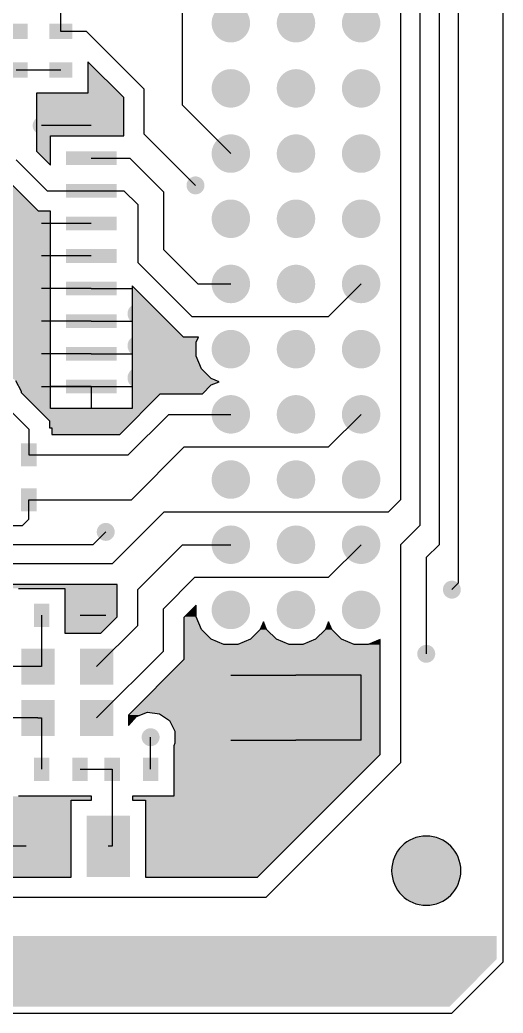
# Model space of a CAD drawing. Extents: x 295 to 953, y 10 to 290.
# Drawn here: x 837.4 to 868.5, y 85 to 148.9 of the extents above; entities that cross this region are included whole.
import ezdxf

# ---------------------------------------------------------------- set-up
doc = ezdxf.new("R2010")
doc.units = 0
doc.header["$LTSCALE"] = 5
doc.header["$MEASUREMENT"] = 0
doc.layers.get('0').update_dxf_attribs({"linetype": 'CONTINUOUS', "lineweight": 25})
doc.layers.add('16_COMP_GBR', color=1, linetype='CONTINUOUS')

msp = doc.modelspace()

# ---------------------------------------------------------------- hatches: boundary and pattern name
at = {"linetype": 'Continuous'}
h = msp.add_hatch(color=256, dxfattribs=at)
h.dxf.hatch_style = 1
edge = h.paths.add_edge_path()
edge.add_arc((863.528, 94.158), 2.227, 0, 180)
edge.add_arc((863.528, 94.158), 2.227, 180, 360)

# ---------------------------------------------------------------- linework, layer by layer
for points, const_width in [([(850.336, 148.641, 1), (851.573, 148.641, 1)], 1.238), ([(854.527, 148.641, 1), (855.764, 148.641, 1)], 1.238), ([(858.718, 148.641, 1), (859.955, 148.641, 1)], 1.238), ([(850.336, 144.45, 1), (851.573, 144.45, 1)], 1.238), ([(854.527, 144.45, 1), (855.764, 144.45, 1)], 1.238), ([(858.718, 144.45, 1), (859.955, 144.45, 1)], 1.238), ([(838.489, 142.057, 1), (839.066, 142.057, 1)], 0.577), ([(850.336, 140.259, 1), (851.573, 140.259, 1)], 1.238), ([(854.527, 140.259, 1), (855.764, 140.259, 1)], 1.238), ([(858.718, 140.259, 1), (859.955, 140.259, 1)], 1.238), ([(848.389, 138.213, 1), (848.966, 138.213, 1)], 0.577), ([(850.336, 136.068, 1), (851.573, 136.068, 1)], 1.238), ([(854.527, 136.068, 1), (855.764, 136.068, 1)], 1.238), ([(858.718, 136.068, 1), (859.955, 136.068, 1)], 1.238), ([(838.489, 135.771, 1), (839.066, 135.771, 1)], 0.577), ([(838.489, 133.675, 1), (839.066, 133.675, 1)], 0.577), ([(850.336, 131.877, 1), (851.573, 131.877, 1)], 1.238), ([(854.527, 131.877, 1), (855.764, 131.877, 1)], 1.238), ([(858.718, 131.877, 1), (859.955, 131.877, 1)], 1.238), ([(838.489, 131.58, 1), (839.066, 131.58, 1)], 0.577), ([(844.635, 129.963, 1), (845.295, 129.963, 1)], 0.66), ([(838.489, 129.484, 1), (839.066, 129.484, 1)], 0.577), ([(844.635, 127.9, 1), (845.295, 127.9, 1)], 0.66), ([(850.336, 127.686, 1), (851.573, 127.686, 1)], 1.238), ([(854.527, 127.686, 1), (855.764, 127.686, 1)], 1.238), ([(858.718, 127.686, 1), (859.955, 127.686, 1)], 1.238), ([(838.489, 127.389, 1), (839.066, 127.389, 1)], 0.577), ([(844.635, 125.838, 1), (845.295, 125.838, 1)], 0.66), ([(838.489, 125.293, 1), (839.066, 125.293, 1)], 0.577), ([(850.336, 123.495, 1), (851.573, 123.495, 1)], 1.238), ([(854.527, 123.495, 1), (855.764, 123.495, 1)], 1.238), ([(858.718, 123.495, 1), (859.955, 123.495, 1)], 1.238), ([(850.336, 119.304, 1), (851.573, 119.304, 1)], 1.238), ([(854.527, 119.304, 1), (855.764, 119.304, 1)], 1.238), ([(858.718, 119.304, 1), (859.955, 119.304, 1)], 1.238), ([(842.614, 115.938, 1), (843.191, 115.938, 1)], 0.577), ([(850.336, 115.113, 1), (851.573, 115.113, 1)], 1.238), ([(854.527, 115.113, 1), (855.764, 115.113, 1)], 1.238), ([(858.718, 115.113, 1), (859.955, 115.113, 1)], 1.238), ([(864.889, 112.225, 1), (865.466, 112.225, 1)], 0.577), ([(850.336, 110.922, 1), (851.573, 110.922, 1)], 1.238), ([(854.527, 110.922, 1), (855.764, 110.922, 1)], 1.238), ([(858.718, 110.922, 1), (859.955, 110.922, 1)], 1.238), ([(842.614, 110.575, 1), (843.191, 110.575, 1)], 0.577), ([(863.239, 108.1, 1), (863.816, 108.1, 1)], 0.577), ([(850.336, 106.731, 1), (851.573, 106.731, 1)], 1.238), ([(854.527, 106.731, 1), (855.764, 106.731, 1)], 1.238), ([(858.718, 106.731, 1), (859.955, 106.731, 1)], 1.238), ([(847.935, 106.863, 1), (848.595, 106.863, 1)], 0.66), ([(847.11, 104.8, 1), (847.77, 104.8, 1)], 0.66), ([(850.336, 102.54, 1), (851.573, 102.54, 1)], 1.238), ([(854.527, 102.54, 1), (855.764, 102.54, 1)], 1.238), ([(858.718, 102.54, 1), (859.955, 102.54, 1)], 1.238), ([(845.501, 102.738, 1), (846.079, 102.738, 1)], 0.577), ([(847.935, 102.325, 1), (848.595, 102.325, 1)], 0.66), ([(848.348, 99.85, 1), (849.008, 99.85, 1)], 0.66), ([(850.41, 99.85, 1), (851.07, 99.85, 1)], 0.66), ([(853.298, 99.85, 1), (853.958, 99.85, 1)], 0.66), ([(856.598, 99.85, 1), (857.258, 99.85, 1)], 0.66), ([(846.285, 97.788, 1), (846.945, 97.788, 1)], 0.66), ([(849.173, 97.788, 1), (849.833, 97.788, 1)], 0.66), ([(852.06, 97.788, 1), (852.72, 97.788, 1)], 0.66), ([(854.948, 97.788, 1), (855.608, 97.788, 1)], 0.66), ([(846.285, 94.9, 1), (846.945, 94.9, 1)], 0.66), ([(849.173, 94.9, 1), (849.833, 94.9, 1)], 0.66), ([(852.06, 94.9, 1), (852.72, 94.9, 1)], 0.66)]:
    msp.add_lwpolyline(points, format="xyb", close=True, dxfattribs=dict(const_width=const_width))
for points in [[(837.87, 148.608), (837.87, 147.618), (836.385, 148.608), (836.385, 147.618)], [(840.758, 148.608), (840.758, 147.618), (839.273, 148.608), (839.273, 147.618)], [(837.87, 146.133), (837.87, 145.143), (836.385, 146.133), (836.385, 145.143)], [(840.758, 146.133), (840.758, 145.143), (839.273, 146.133), (839.273, 145.143)], [(843.608, 142.497), (843.608, 141.617), (840.339, 142.497), (840.339, 141.617)], [(843.608, 140.401), (843.608, 139.522), (840.339, 140.401), (840.339, 139.522)], [(843.608, 138.306), (843.608, 137.426), (840.339, 138.306), (840.339, 137.426)], [(843.608, 136.21), (843.608, 135.331), (840.339, 136.21), (840.339, 135.331)], [(843.608, 134.115), (843.608, 133.235), (840.339, 134.115), (840.339, 133.235)], [(843.608, 132.019), (843.608, 131.14), (840.339, 132.019), (840.339, 131.14)], [(843.608, 129.924), (843.608, 129.044), (840.339, 129.924), (840.339, 129.044)], [(843.608, 127.828), (843.608, 126.949), (840.339, 127.828), (840.339, 126.949)], [(843.608, 125.733), (843.608, 124.853), (840.339, 125.733), (840.339, 124.853)], [(838.448, 121.63), (838.448, 120.145), (837.458, 121.63), (837.458, 120.145)], [(838.448, 118.743), (838.448, 117.258), (837.458, 118.743), (837.458, 117.258)], [(839.273, 111.318), (839.273, 109.833), (838.283, 111.318), (838.283, 109.833)], [(841.748, 111.318), (841.748, 109.833), (840.758, 111.318), (840.758, 109.833)], [(839.61, 108.428), (839.61, 106.122), (837.473, 108.428), (837.473, 106.122)], [(843.382, 108.428), (843.382, 106.122), (841.245, 108.428), (841.245, 106.122)], [(839.61, 105.128), (839.61, 102.822), (837.473, 105.128), (837.473, 102.822)], [(843.382, 105.128), (843.382, 102.822), (841.245, 105.128), (841.245, 102.822)], [(839.273, 101.418), (839.273, 99.933), (838.283, 101.418), (838.283, 99.933)], [(841.748, 101.418), (841.748, 99.933), (840.758, 101.418), (840.758, 99.933)], [(843.81, 101.418), (843.81, 99.933), (842.82, 101.418), (842.82, 99.933)], [(846.285, 101.418), (846.285, 99.933), (845.295, 101.418), (845.295, 99.933)], [(839.19, 97.705), (839.19, 93.745), (836.385, 97.705), (836.385, 93.745)], [(844.47, 97.705), (844.47, 93.745), (841.665, 97.705), (841.665, 93.745)]]:
    msp.add_solid(points)
at = {"layer": '16_COMP_GBR', "color": 7}
for p, q in [((868.478, 88.3), (868.478, 246.7)), ((865.59, 213.7), (865.59, 112.638)), ((864.353, 210.4), (864.353, 115.113)), ((863.115, 207.727), (863.115, 116.35)), ((861.878, 204.774), (861.878, 118)), ((847.853, 143.361), (847.853, 160.9)), ((840.015, 148.113), (840.015, 155.95)), ((841.665, 148.113), (840.015, 148.113)), ((841.665, 148.113), (845.378, 144.4)), ((837.128, 145.638), (840.015, 145.638)), ((841.748, 146.164), (841.748, 144.153)), ((844.058, 143.854), (841.748, 146.164)), ((845.378, 141.513), (845.378, 144.4)), ((838.448, 144.153), (838.448, 140.409)), ((841.748, 144.153), (838.448, 144.153)), ((844.058, 141.392), (844.058, 143.854)), ((850.955, 140.259), (847.853, 143.361)), ((841.974, 142.057), (838.778, 142.057)), ((839.348, 141.392), (844.058, 141.392)), ((839.348, 139.509), (839.348, 141.392)), ((848.678, 138.213), (845.378, 141.513)), ((839.124, 137.866), (837.128, 139.863)), ((838.448, 140.409), (839.348, 139.509)), ((841.974, 139.962), (844.454, 139.962)), ((846.615, 137.8), (844.454, 139.962)), ((838.578, 136.546), (835.808, 139.316)), ((839.124, 137.866), (841.974, 137.866)), ((841.974, 137.866), (844.074, 137.866)), ((844.965, 136.975), (844.074, 137.866)), ((846.615, 137.8), (846.615, 134.088)), ((844.965, 136.975), (844.965, 133.263)), ((839.348, 136.546), (838.578, 136.546)), ((839.348, 123.864), (839.348, 136.546)), ((841.974, 135.771), (838.778, 135.771)), ((841.974, 135.771), (839.348, 135.771)), ((841.974, 133.675), (838.778, 133.675)), ((841.974, 133.675), (839.348, 133.675)), ((848.826, 131.877), (846.615, 134.088)), ((848.447, 129.781), (844.965, 133.263)), ((841.974, 131.58), (838.778, 131.58)), ((841.974, 131.58), (839.348, 131.58)), ((841.974, 131.58), (844.597, 131.58)), ((844.597, 131.764), (844.597, 123.864)), ((847.9, 128.461), (844.597, 131.764)), ((848.826, 131.877), (850.955, 131.877)), ((859.337, 131.877), (857.241, 129.781)), ((848.447, 129.781), (857.241, 129.781)), ((841.974, 129.484), (838.778, 129.484)), ((841.974, 129.484), (839.348, 129.484)), ((841.974, 129.484), (844.597, 129.484)), ((848.864, 128.461), (847.9, 128.461)), ((848.727, 128.129), (848.864, 128.461)), ((848.727, 127.243), (848.727, 128.129)), ((841.974, 127.389), (838.778, 127.389)), ((841.974, 127.389), (839.348, 127.389)), ((841.974, 127.389), (844.597, 127.389)), ((849.065, 126.423), (848.727, 127.243)), ((849.692, 125.796), (849.065, 126.423)), ((850.192, 125.59), (849.692, 125.796)), ((837.099, 125.671), (837.458, 124.986)), ((838.778, 125.293), (841.974, 125.293)), ((841.974, 125.293), (839.348, 125.293)), ((841.974, 125.293), (841.974, 123.864)), ((841.974, 125.293), (844.597, 125.293)), ((849.125, 124.814), (849.692, 125.384)), ((849.692, 125.384), (850.192, 125.59)), ((835.89, 124.6), (837.953, 122.538)), ((837.458, 124.986), (837.458, 124.899)), ((837.458, 124.899), (839.273, 123.084)), ((843.8, 122.208), (846.407, 124.814)), ((846.407, 124.814), (849.125, 124.814)), ((844.597, 123.864), (839.348, 123.864)), ((846.953, 123.495), (844.346, 120.888)), ((846.953, 123.495), (850.955, 123.495)), ((859.337, 123.495), (857.241, 121.399)), ((839.273, 123.084), (839.273, 122.62)), ((839.273, 122.62), (839.438, 122.62)), ((839.438, 122.62), (839.438, 122.208)), ((837.953, 122.538), (837.953, 120.888)), ((839.438, 122.208), (843.8, 122.208)), ((847.952, 121.399), (844.553, 118)), ((847.952, 121.399), (857.241, 121.399)), ((837.953, 120.888), (844.346, 120.888)), ((837.953, 118), (844.553, 118)), ((837.953, 116.763), (837.953, 118)), ((861.086, 117.208), (861.878, 118)), ((843.315, 113.875), (846.648, 117.208)), ((861.086, 117.208), (846.648, 117.208)), ((820.38, 116.35), (837.54, 116.35)), ((837.953, 116.763), (837.54, 116.35)), ((861.878, 115.113), (863.115, 116.35)), ((842.903, 115.938), (842.078, 115.113)), ((842.078, 115.113), (797.94, 115.113)), ((847.853, 115.113), (844.965, 112.225)), ((847.853, 115.113), (850.955, 115.113)), ((859.337, 115.113), (857.241, 113.017)), ((861.878, 115.113), (861.878, 101.088)), ((863.528, 114.288), (864.353, 115.113)), ((843.315, 113.875), (822.443, 113.875)), ((863.528, 114.288), (863.528, 108.1)), ((843.645, 112.555), (822.989, 112.555)), ((843.645, 110.473), (843.645, 112.555)), ((848.645, 113.017), (846.615, 110.988)), ((848.645, 113.017), (857.241, 113.017)), ((865.178, 112.225), (865.59, 112.638)), ((837.293, 112.308), (840.263, 112.308)), ((840.263, 112.308), (840.263, 109.418)), ((844.965, 109.927), (844.965, 112.225)), ((848.727, 111.232), (847.935, 110.441)), ((848.727, 110.479), (848.727, 111.232)), ((838.778, 110.575), (838.778, 107.275)), ((841.253, 110.575), (842.903, 110.575)), ((842.589, 109.418), (843.645, 110.473)), ((846.615, 108.277), (846.615, 110.988)), ((849.065, 109.659), (848.727, 110.479)), ((842.314, 107.275), (844.965, 109.927)), ((847.935, 110.441), (847.935, 107.73)), ((853.05, 110.159), (852.844, 109.659)), ((853.256, 109.659), (853.05, 110.159)), ((857.241, 110.159), (857.035, 109.659)), ((857.447, 109.659), (857.241, 110.159)), ((840.263, 109.418), (842.589, 109.418)), ((849.692, 109.032), (849.065, 109.659)), ((852.844, 109.659), (852.217, 109.032)), ((853.883, 109.032), (853.256, 109.659)), ((857.035, 109.659), (856.408, 109.032)), ((858.074, 109.032), (857.447, 109.659)), ((850.512, 108.694), (849.692, 109.032)), ((851.398, 108.694), (850.512, 108.694)), ((852.217, 109.032), (851.398, 108.694)), ((854.703, 108.694), (853.883, 109.032)), ((855.589, 108.694), (854.703, 108.694)), ((856.408, 109.032), (855.589, 108.694)), ((858.894, 108.694), (858.074, 109.032)), ((859.78, 108.694), (858.894, 108.694)), ((860.558, 109.016), (859.78, 108.694)), ((860.558, 101.634), (860.558, 109.016)), ((842.314, 103.975), (846.615, 108.277)), ((847.935, 107.73), (844.373, 104.166)), ((838.542, 107.275), (836.055, 107.275)), ((838.778, 107.275), (838.542, 107.275)), ((850.955, 106.731), (855.146, 106.731)), ((859.337, 106.731), (855.146, 106.731)), ((859.337, 102.54), (859.337, 106.731)), ((844.373, 104.166), (844.373, 103.501)), ((844.873, 104.066), (845.595, 104.341)), ((845.595, 104.341), (846.363, 104.247)), ((846.363, 104.247), (846.999, 103.808)), ((838.542, 103.975), (836.055, 103.975)), ((838.542, 103.975), (838.778, 103.975)), ((838.778, 103.975), (838.778, 100.675)), ((844.373, 103.501), (844.873, 104.066)), ((846.999, 103.808), (847.358, 103.124)), ((847.358, 103.124), (847.358, 102.351)), ((845.79, 100.675), (845.79, 102.738)), ((847.358, 102.351), (847.275, 102.193)), ((847.275, 102.193), (847.275, 98.943)), ((850.955, 102.54), (855.146, 102.54)), ((859.337, 102.54), (855.146, 102.54)), ((852.669, 93.745), (860.558, 101.634)), ((853.215, 92.425), (861.878, 101.088)), ((841.253, 100.675), (843.315, 100.675)), ((843.315, 100.675), (843.315, 95.725)), ((841.995, 98.943), (837.293, 98.943)), ((840.675, 98.695), (841.995, 98.695)), ((840.675, 93.745), (840.675, 98.695)), ((841.995, 98.695), (841.995, 98.943)), ((844.635, 98.943), (844.635, 98.695)), ((847.275, 98.943), (844.635, 98.943)), ((844.635, 98.695), (845.46, 98.695)), ((845.46, 98.695), (845.46, 93.745)), ((837.788, 95.725), (835.065, 95.725)), ((843.315, 95.725), (843.068, 95.725)), ((826.536, 93.745), (840.675, 93.745)), ((845.46, 93.745), (852.669, 93.745)), ((853.215, 92.425), (825.99, 92.425)), ((865.178, 85), (868.478, 88.3)), ((505.478, 85), (865.178, 85))]:
    msp.add_line(p, q, dxfattribs=at)
for start, end in [(0, 180), (180, 0)]:
    msp.add_arc((863.528, 94.158), 2.227, start, end, dxfattribs=at)
for points in [[(841.748, 144.153), (841.748, 146.164), (843.759, 144.153), (841.748, 146.164)], [(838.448, 143.854), (838.448, 144.153), (844.058, 143.854), (843.759, 144.153)], [(838.448, 141.392), (838.448, 143.854), (844.058, 141.392), (844.058, 143.854)], [(838.448, 140.409), (838.448, 141.392), (839.348, 140.409), (839.348, 141.392)], [(838.448, 141.392), (838.448, 141.392), (839.348, 141.392), (844.058, 141.392)], [(839.348, 139.509), (838.448, 140.409), (839.348, 139.509), (839.348, 140.409)], [(829.132, 136.546), (829.132, 139.316), (838.578, 136.546), (835.808, 139.316)], [(829.132, 126.204), (829.132, 136.546), (839.348, 126.204), (839.348, 136.546)], [(829.132, 136.546), (829.132, 136.546), (839.348, 136.546), (838.578, 136.546)], [(844.597, 128.461), (844.597, 131.764), (847.9, 128.461), (844.597, 131.764)], [(844.597, 128.129), (844.597, 128.461), (848.727, 128.129), (848.864, 128.461)], [(844.597, 128.461), (844.597, 128.461), (848.864, 128.461), (847.9, 128.461)], [(844.597, 127.243), (844.597, 128.129), (848.727, 127.243), (848.727, 128.129)], [(844.597, 126.423), (844.597, 127.243), (849.065, 126.423), (848.727, 127.243)], [(836.463, 126.11), (835.695, 126.204), (839.348, 126.11), (839.348, 126.204)], [(837.099, 125.671), (836.463, 126.11), (839.348, 125.671), (839.348, 126.11)], [(844.597, 125.796), (844.597, 126.423), (849.692, 125.796), (849.065, 126.423)], [(844.597, 125.59), (844.597, 125.796), (850.192, 125.59), (849.692, 125.796)], [(837.458, 124.986), (837.099, 125.671), (839.348, 124.986), (839.348, 125.671)], [(844.597, 125.384), (844.597, 125.59), (849.692, 125.384), (850.192, 125.59)], [(844.597, 124.814), (844.597, 125.384), (849.125, 124.814), (849.692, 125.384)], [(837.458, 124.899), (837.458, 124.986), (839.348, 124.899), (839.348, 124.986)], [(838.492, 123.864), (837.458, 124.899), (839.348, 123.864), (839.348, 124.899)], [(844.597, 124.814), (844.597, 124.814), (846.407, 124.814), (849.125, 124.814)], [(844.597, 123.864), (844.597, 124.814), (845.457, 123.864), (846.407, 124.814)], [(839.273, 123.084), (838.492, 123.864), (844.676, 123.084), (845.457, 123.864)], [(839.273, 122.62), (839.273, 123.084), (844.213, 122.62), (844.676, 123.084)], [(839.438, 122.208), (839.438, 122.62), (843.8, 122.208), (844.213, 122.62)], [(822.741, 112.308), (822.989, 112.555), (843.645, 112.308), (843.645, 112.555)], [(822.989, 112.555), (822.989, 112.555), (843.645, 112.555), (822.989, 112.555)], [(822.741, 112.307), (822.741, 112.308), (837.293, 112.307), (840.263, 112.308)], [(840.263, 110.473), (840.263, 112.308), (843.645, 110.473), (843.645, 112.308)], [(847.973, 110.479), (848.727, 111.232), (848.727, 110.479), (848.727, 111.232)], [(840.263, 109.418), (840.263, 110.473), (842.589, 109.418), (843.645, 110.473)], [(847.935, 110.441), (847.973, 110.479), (848.743, 110.441), (848.727, 110.479)], [(847.935, 109.659), (847.935, 110.441), (849.065, 109.659), (848.743, 110.441)], [(852.844, 109.659), (853.05, 110.159), (853.256, 109.659), (853.05, 110.159)], [(857.035, 109.659), (857.241, 110.159), (857.447, 109.659), (857.241, 110.159)], [(847.935, 109.032), (847.935, 109.659), (849.692, 109.032), (849.065, 109.659)], [(852.217, 109.032), (852.844, 109.659), (853.883, 109.032), (853.256, 109.659)], [(856.408, 109.032), (857.035, 109.659), (858.074, 109.032), (857.447, 109.659)], [(847.935, 108.694), (847.935, 109.032), (850.512, 108.694), (849.692, 109.032)], [(847.935, 107.73), (847.935, 108.694), (860.558, 107.73), (860.558, 108.694)], [(851.398, 108.694), (852.217, 109.032), (854.703, 108.694), (853.883, 109.032)], [(855.589, 108.694), (856.408, 109.032), (858.894, 108.694), (858.074, 109.032)], [(859.78, 108.694), (860.558, 109.016), (860.558, 108.694), (860.558, 109.016)], [(844.548, 104.341), (847.935, 107.73), (860.558, 104.341), (860.558, 107.73)], [(844.373, 104.166), (844.548, 104.341), (845.137, 104.166), (845.595, 104.341)], [(844.373, 104.066), (844.373, 104.166), (844.873, 104.066), (845.137, 104.166)], [(846.363, 104.247), (845.595, 104.341), (860.558, 104.247), (860.558, 104.341)], [(846.999, 103.808), (846.363, 104.247), (860.558, 103.808), (860.558, 104.247)], [(844.373, 103.502), (844.373, 104.066), (844.373, 103.502), (844.873, 104.066)], [(847.358, 103.124), (846.999, 103.808), (860.558, 103.124), (860.558, 103.808)], [(847.358, 102.351), (847.358, 103.124), (860.558, 102.351), (860.558, 103.124)], [(847.275, 102.193), (847.358, 102.351), (860.558, 102.193), (860.558, 102.351)], [(847.275, 101.634), (847.275, 102.193), (860.558, 101.634), (860.558, 102.193)], [(847.275, 98.943), (847.275, 101.634), (857.866, 98.943), (860.558, 101.634)], [(825.052, 98.942), (825.052, 98.943), (841.995, 98.942), (837.293, 98.943)], [(825.248, 98.746), (825.052, 98.942), (841.995, 98.746), (841.995, 98.942)], [(825.248, 98.695), (825.248, 98.746), (841.995, 98.695), (841.995, 98.746)], [(825.248, 95.346), (825.248, 98.695), (840.675, 95.346), (840.675, 98.695)], [(825.248, 98.695), (825.248, 98.695), (840.675, 98.695), (841.995, 98.695)], [(844.635, 98.695), (844.635, 98.943), (857.619, 98.695), (857.866, 98.943)], [(845.46, 93.745), (845.46, 98.695), (852.669, 93.745), (857.619, 98.695)], [(825.495, 94.874), (825.248, 95.346), (840.675, 94.874), (840.675, 95.346)], [(825.495, 94.786), (825.495, 94.874), (840.675, 94.786), (840.675, 94.874)], [(826.536, 93.745), (825.495, 94.786), (840.675, 93.745), (840.675, 94.786)], [(505.89, 88.465), (505.89, 89.95), (868.065, 88.465), (868.065, 89.95)], [(505.89, 89.95), (505.89, 89.95), (868.065, 89.95), (517.028, 89.95)], [(505.89, 85.825), (505.89, 88.465), (865.425, 85.825), (868.065, 88.465)], [(506.303, 85.413), (505.89, 85.825), (865.013, 85.413), (865.425, 85.825)]]:
    msp.add_solid(points, dxfattribs=at)

doc.saveas('drawing.dxf')
